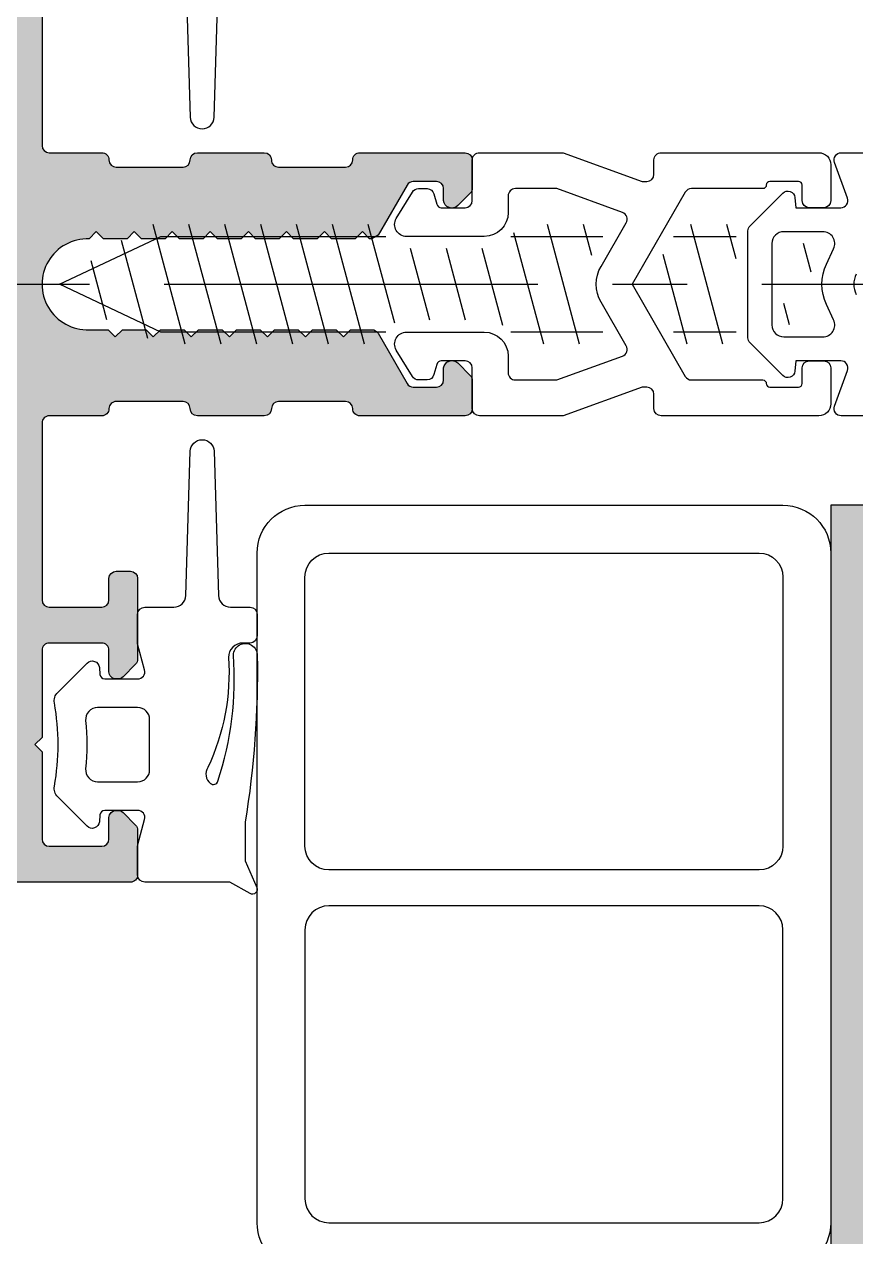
# Model space of a CAD drawing. Header units: millimetres. Extents: x -153 to 2280, y 0 to 724.
# Drawn here: x 1517.64 to 1535.03, y 484.71 to 510.06 of the extents above; entities that cross this region are included whole.
import ezdxf

# ---------------------------------------------------------------- set-up
doc = ezdxf.new("R2010")
doc.units = ezdxf.units.MM
doc.header["$LTSCALE"] = 0.025
doc.header["$MEASUREMENT"] = 0
doc.linetypes.add('CENTER', pattern=[2, 1.25, -0.25, 0.25, -0.25])
for name, color, linetype in [('ASSI', 1, 'CENTER'), ('FILL', 253, 'Continuous'), ('FINE', 7, 'Continuous'), ('GOMMA', 80, 'Continuous'), ('GROSSA', 8, 'Continuous')]:
    doc.layers.add(name, color=color, linetype=linetype)

msp = doc.modelspace()

# ---------------------------------------------------------------- hatches: boundary and pattern name
at = {"layer": 'FILL'}
h = msp.add_hatch(color=256, dxfattribs=at)
edge = h.paths.add_edge_path()
edge.add_arc((1526.856332909465, 507.2179170336269), 0.1548696487026567, 1.85579808222559, 88.26417584624318, ccw=False)
edge.add_line((1527.011121328528, 507.2229323514939), (1527.011121328528, 506.6350643858504))
edge.add_arc((1526.861121328528, 506.6350643858504), 0.1500000000001478, 315.0000000000269, 359.99999999999454, ccw=False)
edge.add_line((1526.967187345706, 506.5289983686724), (1526.70505531135, 506.2668663343164))
edge.add_arc((1526.582996328528, 506.3889253171384), 0.1726174689163832, 185.3160638226787, 315.0000000000033, ccw=False)
edge.add_line((1526.411121328528, 506.3729323514944), (1526.411121328528, 506.6229323514944))
edge.add_arc((1526.261121328528, 506.6229323514945), 0.1499999999999773, 359.9999999999837, 450)
edge.add_line((1526.261121328528, 506.7729323514944), (1525.776676678475, 506.7729323514944))
edge.add_arc((1525.776676678475, 506.6229323514945), 0.1500000000000057, 90.00000000001086, 150.0000000000191)
edge.add_line((1525.646772867907, 506.6979323514944), (1525.040555085258, 505.6479323514944))
edge.add_line((1525.040555085258, 505.6479323514944), (1524.910651274691, 505.5729323514944))
edge.add_line((1524.910651274691, 505.5729323514944), (1524.863196646744, 505.5729323514944))
edge.add_line((1524.863196646744, 505.5729323514944), (1524.713196646745, 505.7229323514945))
edge.add_line((1524.713196646745, 505.7229323514945), (1524.563196646744, 505.5729323514944))
edge.add_line((1524.563196646744, 505.5729323514944), (1524.066121328528, 505.5729323514944))
edge.add_line((1524.066121328528, 505.5729323514944), (1523.916121328528, 505.7229323514945))
edge.add_line((1523.916121328528, 505.7229323514945), (1523.766121328528, 505.5729323514944))
edge.add_line((1523.766121328528, 505.5729323514944), (1523.271121328528, 505.5729323514944))
edge.add_line((1523.271121328528, 505.5729323514944), (1523.121121328528, 505.7229323514945))
edge.add_line((1523.121121328528, 505.7229323514945), (1522.971121328528, 505.5729323514944))
edge.add_line((1522.971121328528, 505.5729323514944), (1522.476121328528, 505.5729323514944))
edge.add_line((1522.476121328528, 505.5729323514944), (1522.326121328528, 505.7229323514944))
edge.add_line((1522.326121328528, 505.7229323514944), (1522.176121328528, 505.5729323514944))
edge.add_line((1522.176121328528, 505.5729323514944), (1521.681121328528, 505.5729323514944))
edge.add_line((1521.681121328528, 505.5729323514944), (1521.531121328529, 505.7229323514945))
edge.add_line((1521.531121328528, 505.7229323514945), (1521.381121328528, 505.5729323514944))
edge.add_line((1521.381121328528, 505.5729323514944), (1520.886121328529, 505.5729323514944))
edge.add_line((1520.886121328528, 505.5729323514944), (1520.736121328528, 505.7229323514945))
edge.add_line((1520.736121328528, 505.7229323514945), (1520.586121328528, 505.5729323514944))
edge.add_line((1520.586121328528, 505.5729323514944), (1520.091121328529, 505.5729323514944))
edge.add_line((1520.091121328529, 505.5729323514944), (1519.941121328528, 505.7229323514944))
edge.add_line((1519.941121328528, 505.7229323514944), (1519.791121328528, 505.5729323514944))
edge.add_line((1519.791121328528, 505.5729323514944), (1519.296121328528, 505.5729323514944))
edge.add_line((1519.296121328528, 505.5729323514944), (1519.146121328528, 505.7229323514945))
edge.add_line((1519.146121328528, 505.7229323514945), (1518.995499108063, 505.5723101310292))
edge.add_arc((1518.961415990266, 504.6226212412618), 0.9503002926792825, 87.94461000808217, 272.0553899919109)
edge.add_line((1518.995499108063, 503.6729323514945), (1519.393621328529, 503.6729323514944))
edge.add_line((1519.393621328528, 503.6729323514944), (1519.543621328528, 503.5229323514944))
edge.add_line((1519.543621328528, 503.5229323514944), (1519.693621328528, 503.6729323514944))
edge.add_line((1519.693621328528, 503.6729323514944), (1520.188621328528, 503.6729323514944))
edge.add_line((1520.188621328528, 503.6729323514944), (1520.338621328528, 503.5229323514944))
edge.add_line((1520.338621328528, 503.5229323514944), (1520.488621328529, 503.6729323514944))
edge.add_line((1520.488621328528, 503.6729323514944), (1520.983621328528, 503.6729323514944))
edge.add_line((1520.983621328528, 503.6729323514944), (1521.133621328529, 503.5229323514944))
edge.add_line((1521.133621328528, 503.5229323514944), (1521.283621328528, 503.6729323514944))
edge.add_line((1521.283621328528, 503.6729323514944), (1521.778621328529, 503.6729323514944))
edge.add_line((1521.778621328529, 503.6729323514944), (1521.928621328529, 503.5229323514944))
edge.add_line((1521.928621328528, 503.5229323514944), (1522.078621328528, 503.6729323514944))
edge.add_line((1522.078621328528, 503.6729323514944), (1522.573621328528, 503.6729323514944))
edge.add_line((1522.573621328528, 503.6729323514944), (1522.723621328528, 503.5229323514944))
edge.add_line((1522.723621328528, 503.5229323514944), (1522.873621328528, 503.6729323514944))
edge.add_line((1522.873621328528, 503.6729323514944), (1523.368621328528, 503.6729323514944))
edge.add_line((1523.368621328528, 503.6729323514944), (1523.518621328528, 503.5229323514944))
edge.add_line((1523.518621328528, 503.5229323514944), (1523.668621328528, 503.6729323514944))
edge.add_line((1523.668621328528, 503.6729323514944), (1524.163621328528, 503.6729323514944))
edge.add_line((1524.163621328528, 503.6729323514944), (1524.313621328528, 503.5229323514944))
edge.add_line((1524.313621328528, 503.5229323514944), (1524.463621328528, 503.6729323514944))
edge.add_line((1524.463621328528, 503.6729323514944), (1524.910651274691, 503.6729323514944))
edge.add_arc((1524.910651274691, 503.5229323514944), 0.1500000000000057, 30.000000000029274, 90.00000000001091, ccw=False)
edge.add_line((1525.040555085258, 503.5979323514945), (1525.646772867907, 502.5479323514944))
edge.add_arc((1525.776676678475, 502.6229323514943), 0.149999999999877, 210.0000000000033, 270.0000000000434)
edge.add_line((1525.776676678475, 502.4729323514945), (1526.261121328528, 502.4729323514945))
edge.add_arc((1526.261121328528, 502.6229323514945), 0.1500000000000057, 270.0000000000109, 360.0000000000109)
edge.add_line((1526.411121328528, 502.6229323514945), (1526.411121328528, 502.8729323514945))
edge.add_arc((1526.583476317581, 502.8556092228293), 0.1732233616980132, 45.423370102855586, 174.2605660744399, ccw=False)
edge.add_line((1526.70505531135, 502.9789983686725), (1526.967187345706, 502.7168663343165))
edge.add_arc((1526.861121328528, 502.6108003171385), 0.1500000000001178, 2.1714186004828662e-11, 44.99999999997692, ccw=False)
edge.add_line((1527.011121328528, 502.6108003171386), (1527.011121328528, 502.0229323514945))
edge.add_arc((1526.860809907237, 502.0229323515061), 0.1503114212912067, 270.1165613831425, 359.99999999556894, ccw=False)
edge.add_line((1526.861115697563, 501.8726212412619), (1524.659427861099, 501.872621241262))
edge.add_arc((1524.659427861099, 502.022621241262), 0.1499999999999773, 180, 270, ccw=False)
edge.add_arc((1524.359427861099, 502.0226212412619), 0.1500000000000341, 2.171258662545267e-11, 90.0000000000217)
edge.add_line((1524.359427861099, 502.1726212412619), (1522.959427861099, 502.1726212412619))
edge.add_arc((1522.959427861099, 502.022621241262), 0.1499999999999773, 90, 180)
edge.add_arc((1522.659427861099, 502.022621241262), 0.1499999999999773, -90, 0, ccw=False)
edge.add_line((1522.659427861099, 501.872621241262), (1521.259427861099, 501.872621241262))
edge.add_arc((1521.259427861099, 502.022621241262), 0.1499999999999773, 180, 270, ccw=False)
edge.add_arc((1520.959427861099, 502.022621241262), 0.1499999999999773, 0, 90)
edge.add_line((1520.959427861099, 502.1726212412619), (1519.561115697586, 502.1726212412619))
edge.add_arc((1519.561115697586, 502.022621241262), 0.1499999999999773, 90, 180)
edge.add_arc((1519.261115697586, 502.022621241262), 0.1499999999999773, -90, 0, ccw=False)
edge.add_line((1519.261115697586, 501.872621241262), (1518.161115697586, 501.872621241262))
edge.add_arc((1518.161115697586, 501.722621241262), 0.1499999999999773, 90, 180)
edge.add_line((1518.011115697586, 501.722621241262), (1518.011115697586, 498.0226212412618))
edge.add_arc((1518.161115697586, 498.0226212412618), 0.1499999999999773, 180, 270)
edge.add_line((1518.161115697586, 497.8726212412619), (1519.261115697586, 497.8726212412619))
edge.add_arc((1519.261115697586, 498.0226212412618), 0.1500000000000057, 270.0000000000109, 359.9999999999891)
edge.add_line((1519.411115697586, 498.0226212412618), (1519.411115697586, 498.4726212412619))
edge.add_arc((1519.561115697586, 498.4726212412619), 0.1499999999999773, 90, 180, ccw=False)
edge.add_line((1519.561115697586, 498.6226212412619), (1519.861115697586, 498.622621241262))
edge.add_arc((1519.861115697586, 498.472621241262), 0.1500000000000057, -3.26281224261038e-11, 89.99999999998909, ccw=False)
edge.add_line((1520.011115697586, 498.4726212412619), (1520.011115697586, 496.7847532756178))
edge.add_arc((1519.861115697586, 496.7847532756179), 0.1500000000000909, 314.9999999999885, 359.99999999998374, ccw=False)
edge.add_line((1519.967181714764, 496.6786872584398), (1519.705049680408, 496.4165552240839))
edge.add_arc((1519.59898366323, 496.5226212412618), 0.149999999999957, 270.0000000000434, 315.00000000003837, ccw=False)
edge.add_line((1519.59898366323, 496.3726212412619), (1519.561115697586, 496.3726212412619))
edge.add_arc((1519.561115697586, 496.5226212412618), 0.1499999999999631, 179.9999999999946, 270, ccw=False)
edge.add_line((1519.411115697586, 496.5226212412618), (1519.411115697586, 496.9726212412619))
edge.add_arc((1519.261115697586, 496.9726212412618), 0.1500000000000341, 2.171258662545267e-11, 90.0000000000217)
edge.add_line((1519.261115697586, 497.1226212412619), (1518.161115697586, 497.122621241262))
edge.add_arc((1518.161115697586, 496.9726212412619), 0.1500000000000199, 90.0000000000217, 180.0000000000271)
edge.add_line((1518.011115697586, 496.9726212412619), (1518.011115697586, 495.1468340443811))
edge.add_line((1518.011115697586, 495.1468340443811), (1517.861115697586, 494.9976212412619))
edge.add_line((1517.861115697586, 494.9976212412619), (1518.011115697586, 494.8484084381428))
edge.add_line((1518.011115697586, 494.8484084381428), (1518.011115697586, 493.0226212412618))
edge.add_arc((1518.161115697586, 493.0226212412618), 0.1499999999999773, 179.9999999999946, 270)
edge.add_line((1518.161115697586, 492.8726212412619), (1519.261115697586, 492.8726212412619))
edge.add_arc((1519.261115697586, 493.0226212412619), 0.1500000000000199, 269.9999999999783, 359.9999999999837)
edge.add_line((1519.411115697586, 493.0226212412618), (1519.411115697586, 493.4726212412619))
edge.add_arc((1519.561115697586, 493.4726212412618), 0.1500000000000341, 89.99999999997829, 179.9999999999783, ccw=False)
edge.add_line((1519.561115697586, 493.6226212412619), (1519.59898366323, 493.6226212412619))
edge.add_arc((1519.59898366323, 493.4726212412619), 0.1499999999999346, 44.99999999996538, 89.99999999996737, ccw=False)
edge.add_line((1519.705049680408, 493.5786872584398), (1519.967181714764, 493.3165552240839))
edge.add_arc((1519.861115697586, 493.2104892069058), 0.1500000000000876, 1.63140612130519e-11, 45.00000000001148, ccw=False)
edge.add_line((1520.011115697586, 493.2104892069059), (1520.011115697586, 492.2726212412618))
edge.add_arc((1519.861115697586, 492.2726212412618), 0.1499999999999773, -90, 5.4001247917767614e-12, ccw=False)
edge.add_line((1519.861115697586, 492.1226212412619), (1465.511115697586, 492.1226212412619))
edge.add_arc((1465.511115697586, 492.6226212412619), 0.5, 180, 270, ccw=False)
edge.add_line((1465.011115697586, 492.6226212412619), (1465.011115697586, 516.6226212412619))
edge.add_arc((1465.511115697586, 516.6226212412619), 0.5, 90, 180, ccw=False)
edge.add_line((1465.511115697586, 517.1226212412619), (1519.861115697586, 517.1226212412619))
edge.add_arc((1519.861115697586, 516.9726212412619), 0.1499999999999631, -5.5138116294983774e-12, 90, ccw=False)
edge.add_line((1520.011115697586, 516.9726212412619), (1520.011115697586, 516.0347532756178))
edge.add_arc((1519.861115697586, 516.0347532756178), 0.149999999999892, -44.999999999984595, 1.0913936421275139e-11, ccw=False)
edge.add_line((1519.967181714764, 515.9286872584399), (1519.705049680408, 515.6665552240839))
edge.add_arc((1519.59898366323, 515.7726212412618), 0.1499999999999269, 270.00000000003257, 315.00000000003456, ccw=False)
edge.add_line((1519.59898366323, 515.6226212412619), (1519.561115697586, 515.6226212412619))
edge.add_arc((1519.561115697586, 515.7726212412618), 0.1499999999999631, 179.9999999999946, 270, ccw=False)
edge.add_line((1519.411115697586, 515.7726212412618), (1519.411115697586, 516.2226212412619))
edge.add_arc((1519.261115697586, 516.2226212412619), 0.1500000000000341, 1.62844399690895e-11, 90.0000000000217)
edge.add_line((1519.261115697586, 516.3726212412619), (1518.161115697586, 516.3726212412619))
edge.add_arc((1518.161115697586, 516.2226212412619), 0.1499999999999631, 90, 180.0000000000054)
edge.add_line((1518.011115697586, 516.2226212412619), (1518.011115697586, 514.3968340443811))
edge.add_line((1518.011115697586, 514.3968340443811), (1517.861115697586, 514.2476212412619))
edge.add_line((1517.861115697586, 514.2476212412619), (1518.011115697586, 514.0984084381427))
edge.add_line((1518.011115697586, 514.0984084381427), (1518.011115697586, 512.2726212412618))
edge.add_arc((1518.161115697586, 512.2726212412618), 0.1499999999999773, 179.9999999999946, 270)
edge.add_line((1518.161115697586, 512.1226212412619), (1519.261115697586, 512.122621241262))
edge.add_arc((1519.261115697586, 512.272621241262), 0.1500000000000341, 269.9999999999783, 359.9999999999783)
edge.add_line((1519.411115697586, 512.272621241262), (1519.411115697586, 512.7226212412619))
edge.add_arc((1519.561115697586, 512.7226212412619), 0.1499999999999773, 90, 180.0000000000054, ccw=False)
edge.add_line((1519.561115697586, 512.8726212412619), (1519.59898366323, 512.8726212412619))
edge.add_arc((1519.59898366323, 512.722621241262), 0.149999999999892, 45.00000000001529, 90.00000000001091, ccw=False)
edge.add_line((1519.705049680408, 512.8286872584399), (1519.967181714764, 512.566555224084))
edge.add_arc((1519.861115697586, 512.4604892069061), 0.1500000000000072, -3.802824721788056e-11, 44.99999999996538, ccw=False)
edge.add_line((1520.011115697586, 512.460489206906), (1520.011115697586, 510.7726212412618))
edge.add_arc((1519.861115697586, 510.7726212412618), 0.1499999999999773, -90, 5.4001247917767614e-12, ccw=False)
edge.add_line((1519.861115697586, 510.6226212412619), (1519.561115697586, 510.622621241262))
edge.add_arc((1519.561115697586, 510.7726212412619), 0.1499999999999204, 180.0000000000217, 270.00000000002166, ccw=False)
edge.add_line((1519.411115697586, 510.7726212412618), (1519.411115697586, 511.222621241262))
edge.add_arc((1519.261115697586, 511.222621241262), 0.1499999999999773, 0, 90)
edge.add_line((1519.261115697586, 511.372621241262), (1518.161115697586, 511.372621241262))
edge.add_arc((1518.161115697586, 511.222621241262), 0.1499999999999773, 90, 180)
edge.add_line((1518.011115697586, 511.222621241262), (1518.011115697586, 507.5226212412618))
edge.add_arc((1518.161115697586, 507.5226212412618), 0.1499999999999773, 180, 270)
edge.add_line((1518.161115697586, 507.3726212412619), (1519.261115697586, 507.3726212412618))
edge.add_arc((1519.261115697586, 507.2226212412618), 0.1499999999999773, 0, 90, ccw=False)
edge.add_arc((1519.561115697586, 507.2226212412618), 0.1499999999999773, 180, 270)
edge.add_line((1519.561115697586, 507.0726212412618), (1520.959427861099, 507.0726212412618))
edge.add_arc((1520.959427861099, 507.2226212412618), 0.1499999999999773, 270, 360)
edge.add_arc((1521.259427861099, 507.2226212412618), 0.1499999999999773, 90, 180, ccw=False)
edge.add_line((1521.259427861099, 507.3726212412618), (1522.659427861099, 507.3726212412618))
edge.add_arc((1522.659427861099, 507.2226212412618), 0.1499999999999773, 0, 90, ccw=False)
edge.add_arc((1522.959427861099, 507.2226212412618), 0.1499999999999773, 180, 270)
edge.add_line((1522.959427861099, 507.0726212412618), (1524.359427861099, 507.0726212412618))
edge.add_arc((1524.359427861099, 507.2226212412618), 0.1500000000000341, 269.9999999999783, 359.9999999999783)
edge.add_arc((1524.659427861099, 507.2226212412618), 0.1499999999999773, 90, 180, ccw=False)
edge.add_line((1524.659427861099, 507.3726212412618), (1526.8610240989, 507.3726212412618))
edge.add_line((1526.8610240989, 507.3726212412618), (1526.861024098901, 507.3727156151157))
edge = h.paths.add_edge_path(flags=16)
edge.add_line((1466.161115697586, 493.1226212412619), (1467.611115697586, 493.1226212412619))
edge.add_arc((1467.611115697586, 493.2726212412619), 0.1499999999999915, 270.0000000000054, 359.9999999999946)
edge.add_line((1467.761115697586, 493.2726212412619), (1467.761115697586, 494.4726212412619))
edge.add_arc((1467.911115697586, 494.4726212412619), 0.1500000000000199, 89.9999999999946, 180.0000000000054, ccw=False)
edge.add_line((1467.911115697586, 494.6226212412619), (1468.361115697586, 494.6226212412619))
edge.add_arc((1468.361115697586, 494.4726212412619), 0.1500000000000199, -5.5138116294983774e-12, 90.0000000000054, ccw=False)
edge.add_line((1468.511115697586, 494.4726212412619), (1468.511115697586, 493.2726212412619))
edge.add_arc((1468.661115697586, 493.2726212412619), 0.1500000000000341, 180, 270)
edge.add_line((1468.661115697586, 493.1226212412619), (1471.511115697586, 493.1226212412619))
edge.add_line((1471.511115697586, 493.1226212412619), (1471.511115697586, 493.0226212412619))
edge.add_line((1471.511115697586, 493.0226212412619), (1491.261115697586, 493.0226212412619))
edge.add_line((1491.261115697586, 493.0226212412619), (1491.261115697586, 493.1226212412619))
edge.add_line((1491.261115697586, 493.1226212412619), (1494.261115697586, 493.1226212412618))
edge.add_line((1494.261115697586, 493.1226212412618), (1494.261115697586, 493.0226212412619))
edge.add_line((1494.261115697586, 493.0226212412619), (1514.011115697586, 493.0226212412618))
edge.add_line((1514.011115697586, 493.0226212412618), (1514.011115697586, 493.1226212412619))
edge.add_line((1514.011115697586, 493.1226212412619), (1516.861115697586, 493.1226212412619))
edge.add_arc((1516.861115697586, 493.2726212412618), 0.1499999999999773, 270, 360)
edge.add_line((1517.011115697586, 493.2726212412618), (1517.011115697586, 515.9726212412619))
edge.add_arc((1516.861115697586, 515.9726212412619), 0.1500000000000057, 1.085629331272839e-11, 90.00000000001086)
edge.add_line((1516.861115697586, 516.1226212412619), (1514.011115697586, 516.1226212412619))
edge.add_line((1514.011115697586, 516.1226212412619), (1514.011115697586, 516.2226212412619))
edge.add_line((1514.011115697586, 516.2226212412619), (1494.261115697586, 516.2226212412619))
edge.add_line((1494.261115697586, 516.2226212412619), (1494.261115697586, 516.1226212412619))
edge.add_line((1494.261115697586, 516.1226212412619), (1491.261115697586, 516.1226212412619))
edge.add_line((1491.261115697586, 516.1226212412619), (1491.261115697586, 516.2226212412619))
edge.add_line((1491.261115697586, 516.2226212412619), (1471.511115697586, 516.2226212412619))
edge.add_line((1471.511115697586, 516.2226212412619), (1471.511115697586, 516.1226212412619))
edge.add_line((1471.511115697586, 516.1226212412619), (1468.661115697586, 516.1226212412619))
edge.add_arc((1468.661115697586, 515.9726212412619), 0.1500000000000057, 89.99999999998914, 179.9999999999891)
edge.add_line((1468.511115697586, 515.9726212412619), (1468.511115697586, 514.7726212412618))
edge.add_arc((1468.361115697586, 514.7726212412618), 0.1499999999999915, -89.99999999999471, 1.63140612130519e-11, ccw=False)
edge.add_line((1468.361115697586, 514.6226212412619), (1467.911115697586, 514.6226212412619))
edge.add_arc((1467.911115697586, 514.7726212412618), 0.1499999999999631, 179.9999999999946, 270.0000000000054, ccw=False)
edge.add_line((1467.761115697586, 514.7726212412618), (1467.761115697586, 515.9726212412618))
edge.add_arc((1467.611115697586, 515.9726212412618), 0.1499999999999915, 5.42814665636471e-12, 90.00000000000541)
edge.add_line((1467.611115697586, 516.1226212412619), (1466.161115697586, 516.1226212412619))
edge.add_arc((1466.161115697586, 515.9726212412619), 0.1499999999999915, 90.00000000000541, 180.0000000000163)
edge.add_line((1466.011115697586, 515.9726212412618), (1466.011115697586, 493.2726212412618))
edge.add_arc((1466.161115697586, 493.2726212412618), 0.1500000000000057, 179.9999999999891, 269.9999999999891)
h = msp.add_hatch(color=256, dxfattribs=at)
h.paths.add_polyline_path([(1540.681121556026, 408.7906117929722), (1540.31576527745, 407.9367284782571), (1543.280786190184, 406.6532887195801), (1543.280786190184, 407.678277379225)], flags=17)
h.paths.add_polyline_path([(1546.280786190184, 439.5873958649956), (1546.280786190184, 441.2089357523768, 0.2803062814263104), (1545.470293811008, 442.5410690943609), (1535.941630143931, 447.4730725264882, -0.2909100367160745), (1535.510005217639, 448.1521434450534), (1535.510005217639, 500.002903791379), (1534.510005217639, 500.002903791379), (1534.510005217639, 447.8612114391094, 0.2909100367160547), (1535.229380094792, 446.729426574834), (1545.010622063792, 441.6666894852401, -0.2803062814263093), (1545.280786190184, 441.2226450379121), (1545.280786190184, 407.5803101402582, -0.419582111698272), (1544.7716394395, 407.080393810307), (1544.771783913262, 406.1385215885645, 0.4159724712839459), (1546.280786190185, 407.638494574658)])

# ---------------------------------------------------------------- linework, layer by layer
at = {"layer": 'ASSI', "ltscale": 250}
msp.add_line((1458.065769009622, 504.6226212412618), (1547.497016915615, 504.6226212412618), dxfattribs=at)
at = {"layer": 'FINE'}
for p, q in [((1521.00460961387, 503.3726212412615), (1520.334736632792, 505.8726212412616)), ((1521.75460961387, 503.3726212412615), (1521.084736632792, 505.8726212412616)), ((1522.50460961387, 503.3726212412615), (1521.834736632792, 505.8726212412616)), ((1523.25460961387, 503.3726212412615), (1522.584736632792, 505.8726212412616)), ((1524.00460961387, 503.3726212412615), (1523.334736632792, 505.8726212412616)), ((1524.75460961387, 503.3726212412615), (1524.084736632792, 505.8726212412616)), ((1525.388253509233, 503.8068681355359), (1524.834736632792, 505.8726212412616)), ((1529.25460961387, 503.3726212412615), (1528.584736632792, 505.8726212412616)), ((1529.509252734455, 505.2213182831136), (1529.334736632792, 505.8726212412616)), ((1532.25460961387, 503.3726212412613), (1531.584736632792, 505.8726212412614)), ((1532.527883157632, 505.1517885972541), (1532.334736632792, 505.8726212412612)), ((1520.222894391281, 503.4909840633363), (1519.674603251368, 505.5372344548315)), ((1528.50460961387, 503.3726212412615), (1527.880909931241, 505.7003001454966)), ((1526.120635017654, 503.8726212412618), (1525.718711229007, 505.3726212412618)), ((1526.870635017654, 503.8726212412618), (1526.468711229007, 505.3726212412618)), ((1527.649713948112, 503.7640971953614), (1527.218711229007, 505.3726212412618)), ((1531.50460961387, 503.3726212412615), (1531.002818062963, 505.2453328040526)), ((1534.101744196612, 504.8761354470803), (1533.941916309765, 505.4726212412619)), ((1519.368649724847, 503.8800304548867), (1519.038006496539, 505.1140077821095)), ((1533.647429936897, 503.7726212412618), (1533.527883157632, 504.2187758953622))]:
    msp.add_line(p, q, dxfattribs=at)
for points in [[(1525.203090832181, 503.6226212412616), (1520.497047714962, 503.6226212412616), (1518.377554182593, 504.6226212412616), (1520.497047714962, 505.6226212412615), (1525.203090832181, 505.6226212412616)], [(1527.820132691961, 505.6226212412616), (1529.740945105369, 505.6226212412616)], [(1531.220645643748, 505.6226212412616), (1532.527883157632, 505.6226212412616)], [(1529.740945105369, 503.6226212412616), (1527.820132691961, 503.6226212412616)], [(1532.527883157632, 503.6226212412616), (1531.220645643748, 503.6226212412616)]]:
    msp.add_lwpolyline(points, dxfattribs=at)
at = {"layer": 'GOMMA'}
for points in [[(1521.018562909041, 511.1303008433711), (1521.111233678002, 508.1149416391529, 0.9697392325154702), (1521.61099771717, 508.1149416391529), (1521.703668486131, 511.1303008433709, -0.4052432957209562)], [(1535.465220414966, 501.8726212412623), (1534.727883157632, 501.8726212412623, -0.5205670505517374), (1534.586929264514, 502.0739242627611), (1534.858958418133, 502.8213182197633, 0.5205670505517366), (1534.718004525015, 503.0226212412617), (1533.777883157632, 503.0226212412617), (1533.759241654009, 502.8095478798506, -0.637070260807526), (1533.503746432117, 502.7165552240848), (1532.821817140454, 503.3984845157481, -0.1989123673796507), (1532.777883157632, 503.504550532926), (1532.777883157632, 505.7406919495986, -0.1989123673796683), (1532.821817140454, 505.8467579667765), (1533.503746432117, 506.5286872584398, -0.63707026080756), (1533.759241654009, 506.4356946026741), (1533.777883157632, 506.2226212412619), (1534.718004525015, 506.2226212412619, 0.5205670505517366), (1534.858958418133, 506.4239242627607), (1534.586929264514, 507.171318219763, -0.5205670505517374), (1534.727883157632, 507.3726212412618), (1535.465220414966, 507.3726212412618, 0.2539676464749575)], [(1535.038119273537, 504.8339303736126, 0.2216946626429373), (1535.038119273485, 504.4113121118719)]]:
    msp.add_lwpolyline(points, format="xyb", dxfattribs=at)
for points in [[(1526.063836972417, 502.6226212412618), (1525.886197486037, 502.6226212412618, -0.2610883426105928), (1525.758259842308, 502.6943144132252), (1525.419597183127, 503.2476212412618, -0.57735026918963), (1525.636103534073, 503.6226212412618), (1527.261115697586, 503.6226212412618, -0.4142135623730784), (1527.761115697586, 503.1226212412619), (1527.761115697586, 502.7726212412618, 0.414213562373095), (1527.911115697586, 502.6226212412618), (1528.780349910243, 502.6226212412619), (1530.151815981074, 503.1217940683504, 0.4663076581550031), (1530.230416770143, 503.3377479614683), (1529.705101187126, 504.2476212412619, -0.267949192431119), (1529.705101187126, 504.9976212412619), (1530.230416770143, 505.9074945210554, 0.466307658155003), (1530.151815981074, 506.1234484141733), (1528.780349910243, 506.6226212412618), (1527.911115697586, 506.6226212412618, 0.414213562373095), (1527.761115697586, 506.4726212412618), (1527.761115697586, 506.1226212412618, -0.414213562373095), (1527.261115697586, 505.6226212412618), (1525.636103534073, 505.6226212412618, -0.577350269189622), (1525.419597183127, 505.9976212412618), (1525.758259842308, 506.5509280692983, -0.261088342610606), (1525.886197486037, 506.6226212412618), (1526.063836972417, 506.6226212412618, -0.3394542588633834), (1526.20872584636, 506.5114440980271), (1526.266255813755, 506.2967393367516, 0.3394542588633835), (1526.362848396384, 506.2226212412618), (1526.861115697586, 506.2226212412618, 0.414213562373095), (1527.011115697586, 506.3726212412618), (1527.011115697586, 507.2226212412618, -0.414213562373095), (1527.161115697586, 507.3726212412618), (1528.912595145774, 507.3726212412618), (1530.561081597447, 506.7726212412618), (1530.661115697586, 506.7726212412618, 0.4142135623730923), (1530.811115697586, 506.9226212412618), (1530.811115697586, 507.2226212412618, -0.4142135623730924), (1530.961115697586, 507.3726212412618), (1534.261115697586, 507.3726212412618, -0.414213562373095), (1534.511115697586, 507.1226212412618), (1534.511115697586, 506.3726212412619, -0.414213562373095), (1534.361115697586, 506.2226212412618), (1534.061115697586, 506.2226212412618, -0.4142135623730673), (1533.911115697586, 506.3726212412619), (1533.911115697586, 506.6976212412619, 0.414213562373095), (1533.836115697586, 506.7726212412618), (1533.236115697586, 506.7726212412618, 0.4142135623730674), (1533.161115697586, 506.6976212412619, -0.414213562373095), (1533.086115697586, 506.6226212412618), (1531.595923318722, 506.6226212412618, 0.2679491924311307), (1531.466019508154, 506.5476212412618), (1530.354620239964, 504.6226212412619), (1531.466019508154, 502.6976212412618, 0.2679491924311306), (1531.595923318722, 502.6226212412619), (1533.086115697586, 502.6226212412619, -0.414213562373095), (1533.161115697586, 502.5476212412618), (1533.161115697586, 502.5476212412618, 0.4142135623731004), (1533.236115697586, 502.4726212412618), (1533.836115697586, 502.4726212412618, 0.414213562373084), (1533.911115697586, 502.5476212412618), (1533.911115697586, 502.8726212412618, -0.4142135623731088), (1534.061115697586, 503.0226212412618), (1534.361115697586, 503.0226212412618, -0.414213562373095), (1534.511115697586, 502.8726212412618), (1534.511115697586, 502.1226212412619, -0.4142135623730949), (1534.261115697586, 501.8726212412619), (1530.961115697586, 501.8726212412619, -0.4142135623730924), (1530.811115697586, 502.0226212412618), (1530.811115697586, 502.3226212412619, 0.4142135623730909), (1530.661115697586, 502.4726212412619), (1530.561081597447, 502.4726212412619), (1528.912595145774, 501.8726212412619), (1527.161115697586, 501.8726212412619, -0.4142135623730951), (1527.011115697586, 502.0226212412618), (1527.011115697586, 502.8726212412618, 0.414213562373095), (1526.861115697586, 503.0226212412618), (1526.362848396384, 503.0226212412618, 0.3394542588633838), (1526.266255813755, 502.9485031457721), (1526.20872584636, 502.7337983844964, -0.3394542588633861)], [(1534.342905589318, 505.7226212412619), (1533.527883157632, 505.7226212412619, 0.414213562373095), (1533.277883157632, 505.4726212412619), (1533.277883157632, 503.7726212412618, 0.414213562373095), (1533.527883157632, 503.5226212412618), (1534.342905590522, 503.5226212412618, 0.5486187865863038), (1534.569482537295, 503.878275806669), (1534.419458692099, 504.2000029811827, -0.2216946626474931), (1534.419458692211, 505.0452395046798), (1534.569482536065, 505.3669666757992, 0.5486187866661448)], [(1518.954313824609, 496.7042689375236, -0.6370702608069253), (1519.209809046501, 496.6112762817581), (1519.22270230463, 496.4639056669872, 0.3888787318529617), (1519.322321774439, 496.372621241262), (1520.011115697586, 496.3726212412618, 0.4931454260313065), (1520.156004571529, 496.5614440980271), (1520.011115697586, 497.1021767370352), (1520.011115697586, 497.7226212412617, -0.4142135623730882), (1520.161115697586, 497.8726212412618), (1520.768680889457, 497.8726212412616, 0.4052432957209554), (1521.018562909041, 498.1149416391526), (1521.111233678002, 501.1303008433707, -0.9697392325154702), (1521.61099771717, 501.1303008433707), (1521.703668486131, 498.1149416391527, 0.4052432957209562), (1521.953550505715, 497.8726212412616), (1522.361115697586, 497.8726212412616, -0.4142135623730672), (1522.511115697586, 497.7226212412617), (1522.511115697586, 497.2726212412617, -0.4142135623730916), (1522.361115697586, 497.1226212412616), (1522.211115697586, 497.1226212412618, 0.414213562373095), (1521.911115697586, 496.8226212412617, -0.1286776343090358), (1521.477699322003, 494.5197921981785, 0.3865361286483825), (1521.53237131093, 494.1879752140383, 0.522670335346423), (1521.689561368735, 494.2354708364699, 0.0977940455191428), (1522.013737796681, 496.8687801776485, -1.011468768470314), (1522.513529393576, 496.8555192374871, -0.04380891343036498), (1522.261115697586, 493.3763790616448), (1522.261115697586, 492.5690314027755), (1522.502838716117, 492.0124570024758, -0.7195149494985378), (1522.361923820484, 491.8855571313932), (1521.942346912192, 492.1226212412618), (1520.161115697586, 492.1226212412618, -0.414213562373095), (1520.011115697586, 492.2726212412617), (1520.011115697586, 492.87331787085, -0.06554346281524528), (1520.016226823643, 492.9121407276153), (1520.15600457153, 493.4337983844963, 0.4931454260313073), (1520.011115697586, 493.6226212412616), (1519.322321774439, 493.6226212412618, 0.3888787318529617), (1519.22270230463, 493.5313368155365), (1519.209809046501, 493.3839662007656, -0.6370702608074451), (1518.954313824609, 493.2909735449998), (1518.339056731487, 493.9062306381217, -0.2448502030393978), (1518.26965639206, 494.1265603766489, 0.08777722502794418), (1518.26965639206, 495.8686821058745, -0.2448502030393947), (1518.339056731487, 496.0890118444017)], [(1523.510005217639, 484.002903791379, -0.414213562373095), (1522.510005217639, 485.002903791379), (1522.510005217639, 499.002903791379, -0.4142135623730951), (1523.510005217639, 500.002903791379), (1533.510005217639, 500.002903791379, -0.414213562373095), (1534.510005217639, 499.002903791379), (1534.510005217639, 485.002903791379, -0.414213562373095), (1533.510005217639, 484.002903791379)], [(1533.510005217639, 498.502903791379), (1533.510005217639, 492.877903791379, -0.4142135623730955), (1533.010005217639, 492.377903791379), (1524.010005217639, 492.377903791379, -0.4142135623730948), (1523.510005217639, 492.877903791379), (1523.510005217639, 498.502903791379, -0.4142135623730953), (1524.010005217639, 499.002903791379), (1533.010005217639, 499.002903791379, -0.414213562373095)], [(1520.011115697586, 494.2226212412619, 0.4142135623730276), (1520.261115697586, 494.4726212412619), (1520.261115697586, 495.5226212412617, 0.4142135623730981), (1520.011115697586, 495.7726212412617), (1519.172313841668, 495.7726212412616, 0.4410091218320271), (1518.92333944942, 495.4999993048975, -0.04533686841581869), (1518.92333944942, 494.4952431776259, 0.4410091218321683), (1519.172313841668, 494.2226212412618)], [(1533.510005217639, 485.502903791379), (1533.510005217639, 491.127903791379, 0.4142135623730955), (1533.010005217639, 491.627903791379), (1524.010005217639, 491.627903791379, 0.4142135623730948), (1523.510005217639, 491.127903791379), (1523.510005217639, 485.502903791379, 0.4142135623730953), (1524.010005217639, 485.002903791379), (1533.010005217639, 485.002903791379, 0.414213562373095)]]:
    msp.add_lwpolyline(points, format="xyb", close=True, dxfattribs=at)
at = {"layer": 'GROSSA'}
msp.add_lwpolyline([(1518.011115697586, 511.222621241262), (1518.011115697586, 507.5226212412618, 0.4142135623730807), (1518.161115697586, 507.3726212412619), (1519.261115697586, 507.3726212412618, -0.4142135623731227), (1519.411115697586, 507.2226212412618), (1519.411115697586, 507.2226212412618, 0.4142135623730948), (1519.561115697586, 507.0726212412618), (1520.959427861099, 507.0726212412618, 0.4142135623730673), (1521.109427861099, 507.2226212412618, -0.414213562373095), (1521.259427861099, 507.3726212412618), (1522.659427861099, 507.3726212412618, -0.4142135623731227), (1522.809427861099, 507.2226212412618), (1522.809427861099, 507.2226212412618, 0.414213562373095), (1522.959427861099, 507.0726212412618), (1524.359427861099, 507.0726212412618, 0.4142135623730673), (1524.509427861099, 507.2226212412618, -0.4142135623731226), (1524.659427861099, 507.3726212412618), (1526.8610240989, 507.3726212412618), (1526.861024098901, 507.3727156151157, -0.3959702946090601), (1527.011121328528, 507.2229323514939), (1527.011121328528, 506.6350643858504, -0.1989123673794912), (1526.967187345706, 506.5289983686724), (1526.70505531135, 506.2668663343164, -0.6351331580346358), (1526.411121328528, 506.3729323514944), (1526.411121328528, 506.6229323514944, 0.4142135623731616), (1526.261121328528, 506.7729323514944), (1525.776676678475, 506.7729323514944, 0.267949192431177), (1525.646772867907, 506.6979323514944), (1525.040555085258, 505.6479323514944), (1524.910651274691, 505.5729323514944), (1524.863196646744, 505.5729323514944), (1524.713196646745, 505.7229323514945), (1524.563196646744, 505.5729323514944), (1524.066121328528, 505.5729323514944), (1523.916121328528, 505.7229323514945), (1523.766121328528, 505.5729323514944), (1523.271121328528, 505.5729323514944), (1523.121121328528, 505.7229323514945), (1522.971121328528, 505.5729323514944), (1522.476121328528, 505.5729323514944), (1522.326121328528, 505.7229323514944), (1522.176121328528, 505.5729323514944), (1521.681121328528, 505.5729323514944), (1521.531121328528, 505.7229323514945), (1521.381121328528, 505.5729323514944), (1520.886121328528, 505.5729323514944), (1520.736121328528, 505.7229323514945), (1520.586121328528, 505.5729323514944), (1520.091121328529, 505.5729323514944), (1519.941121328528, 505.7229323514944), (1519.791121328528, 505.5729323514944), (1519.296121328528, 505.5729323514944), (1519.146121328528, 505.7229323514945), (1518.995499108063, 505.5723101310292, 1.036532511944924), (1518.995499108063, 503.6729323514945), (1519.393621328528, 503.6729323514944), (1519.543621328528, 503.5229323514944), (1519.693621328528, 503.6729323514944), (1520.188621328528, 503.6729323514944), (1520.338621328528, 503.5229323514944), (1520.488621328528, 503.6729323514944), (1520.983621328528, 503.6729323514944), (1521.133621328528, 503.5229323514944), (1521.283621328528, 503.6729323514944), (1521.778621328529, 503.6729323514944), (1521.928621328528, 503.5229323514944), (1522.078621328528, 503.6729323514944), (1522.573621328528, 503.6729323514944), (1522.723621328528, 503.5229323514944), (1522.873621328528, 503.6729323514944), (1523.368621328528, 503.6729323514944), (1523.518621328528, 503.5229323514944), (1523.668621328528, 503.6729323514944), (1524.163621328528, 503.6729323514944), (1524.313621328528, 503.5229323514944), (1524.463621328528, 503.6729323514944), (1524.910651274691, 503.6729323514944, -0.2679491924310389), (1525.040555085258, 503.5979323514945), (1525.646772867907, 502.5479323514944, 0.2679491924313198), (1525.776676678475, 502.4729323514945), (1526.261121328528, 502.4729323514945, 0.414213562373095), (1526.411121328528, 502.6229323514945), (1526.411121328528, 502.8729323514945, -0.629960291433369), (1526.70505531135, 502.9789983686725), (1526.967187345706, 502.7168663343165, -0.1989123673794397), (1527.011121328528, 502.6108003171386), (1527.011121328528, 502.0229323514945, -0.4136178317178068), (1526.861115697563, 501.8726212412619), (1524.659427861099, 501.872621241262, -0.4142135623731226), (1524.509427861099, 502.022621241262, 0.414213562373095), (1524.359427861099, 502.1726212412619), (1522.959427861099, 502.1726212412619, 0.414213562373095), (1522.809427861099, 502.022621241262), (1522.809427861099, 502.022621241262, -0.4142135623731227), (1522.659427861099, 501.872621241262), (1521.259427861099, 501.872621241262, -0.4142135623730674), (1521.109427861099, 502.022621241262, 0.414213562373095), (1520.959427861099, 502.1726212412619), (1519.561115697586, 502.1726212412619, 0.414213562373095), (1519.411115697586, 502.022621241262), (1519.411115697586, 502.022621241262, -0.4142135623730673), (1519.261115697586, 501.872621241262), (1518.161115697586, 501.872621241262, 0.4142135623731114), (1518.011115697586, 501.722621241262), (1518.011115697586, 498.0226212412618, 0.4142135623731226), (1518.161115697586, 497.8726212412619), (1519.261115697586, 497.8726212412619, 0.4142135623730118), (1519.411115697586, 498.0226212412618), (1519.411115697586, 498.4726212412619, -0.4142135623730672), (1519.561115697586, 498.6226212412619), (1519.861115697586, 498.622621241262, -0.4142135623731784), (1520.011115697586, 498.4726212412619), (1520.011115697586, 496.7847532756178, -0.1989123673796436), (1519.967181714764, 496.6786872584398), (1519.705049680408, 496.4165552240839, -0.1989123673796406), (1519.59898366323, 496.3726212412619), (1519.561115697586, 496.3726212412619, -0.4142135623731228), (1519.411115697586, 496.5226212412618), (1519.411115697586, 496.9726212412619, 0.4142135623730673), (1519.261115697586, 497.1226212412619), (1518.161115697586, 497.122621241262, 0.4142135623731504), (1518.011115697586, 496.9726212412619), (1518.011115697586, 495.1468340443811), (1517.861115697586, 494.9976212412619), (1518.011115697586, 494.8484084381428), (1518.011115697586, 493.0226212412618, 0.4142135623731504), (1518.161115697586, 492.8726212412619), (1519.261115697586, 492.8726212412619, 0.4142135623731504), (1519.411115697586, 493.0226212412618), (1519.411115697586, 493.4726212412619, -0.4142135623730673), (1519.561115697586, 493.6226212412619), (1519.59898366323, 493.6226212412619, -0.1989123673796712), (1519.705049680408, 493.5786872584398), (1519.967181714764, 493.3165552240839, -0.1989123673796375), (1520.011115697586, 493.2104892069059), (1520.011115697586, 492.2726212412618, -0.4142135623731228), (1519.861115697586, 492.1226212412619), (1465.511115697586, 492.1226212412619, -0.414213562373095)], format="xyb", dxfattribs=at)
msp.add_lwpolyline([(1546.280786190184, 441.2089357523768, 0.2803062814263106), (1545.470293811008, 442.5410690943609), (1535.889402793528, 447.5001052228284, -0.2697606488888803), (1535.510005217639, 448.1521434450535), (1535.510005217639, 500.002903791379), (1534.510005217639, 500.002903791379), (1534.510005217639, 447.8612114391094, 0.2697606488888722), (1535.142334510786, 446.7744810687343), (1545.010622063792, 441.6666894852401, -0.2803062814263106), (1545.280786190184, 441.2226450379121), (1545.280786190184, 407.5803101402582, -0.5382471284145232), (1544.584096603492, 407.1206219780365), (1540.681121556026, 408.7906117929722), (1540.31576527745, 407.9367284782571), (1544.184923333868, 406.261923669669, 0.5396037894611714), (1546.280786190185, 407.638494574658), (1546.280786190184, 439.5873958649956)], format="xyb", close=True, dxfattribs=at)

doc.saveas('drawing.dxf')
